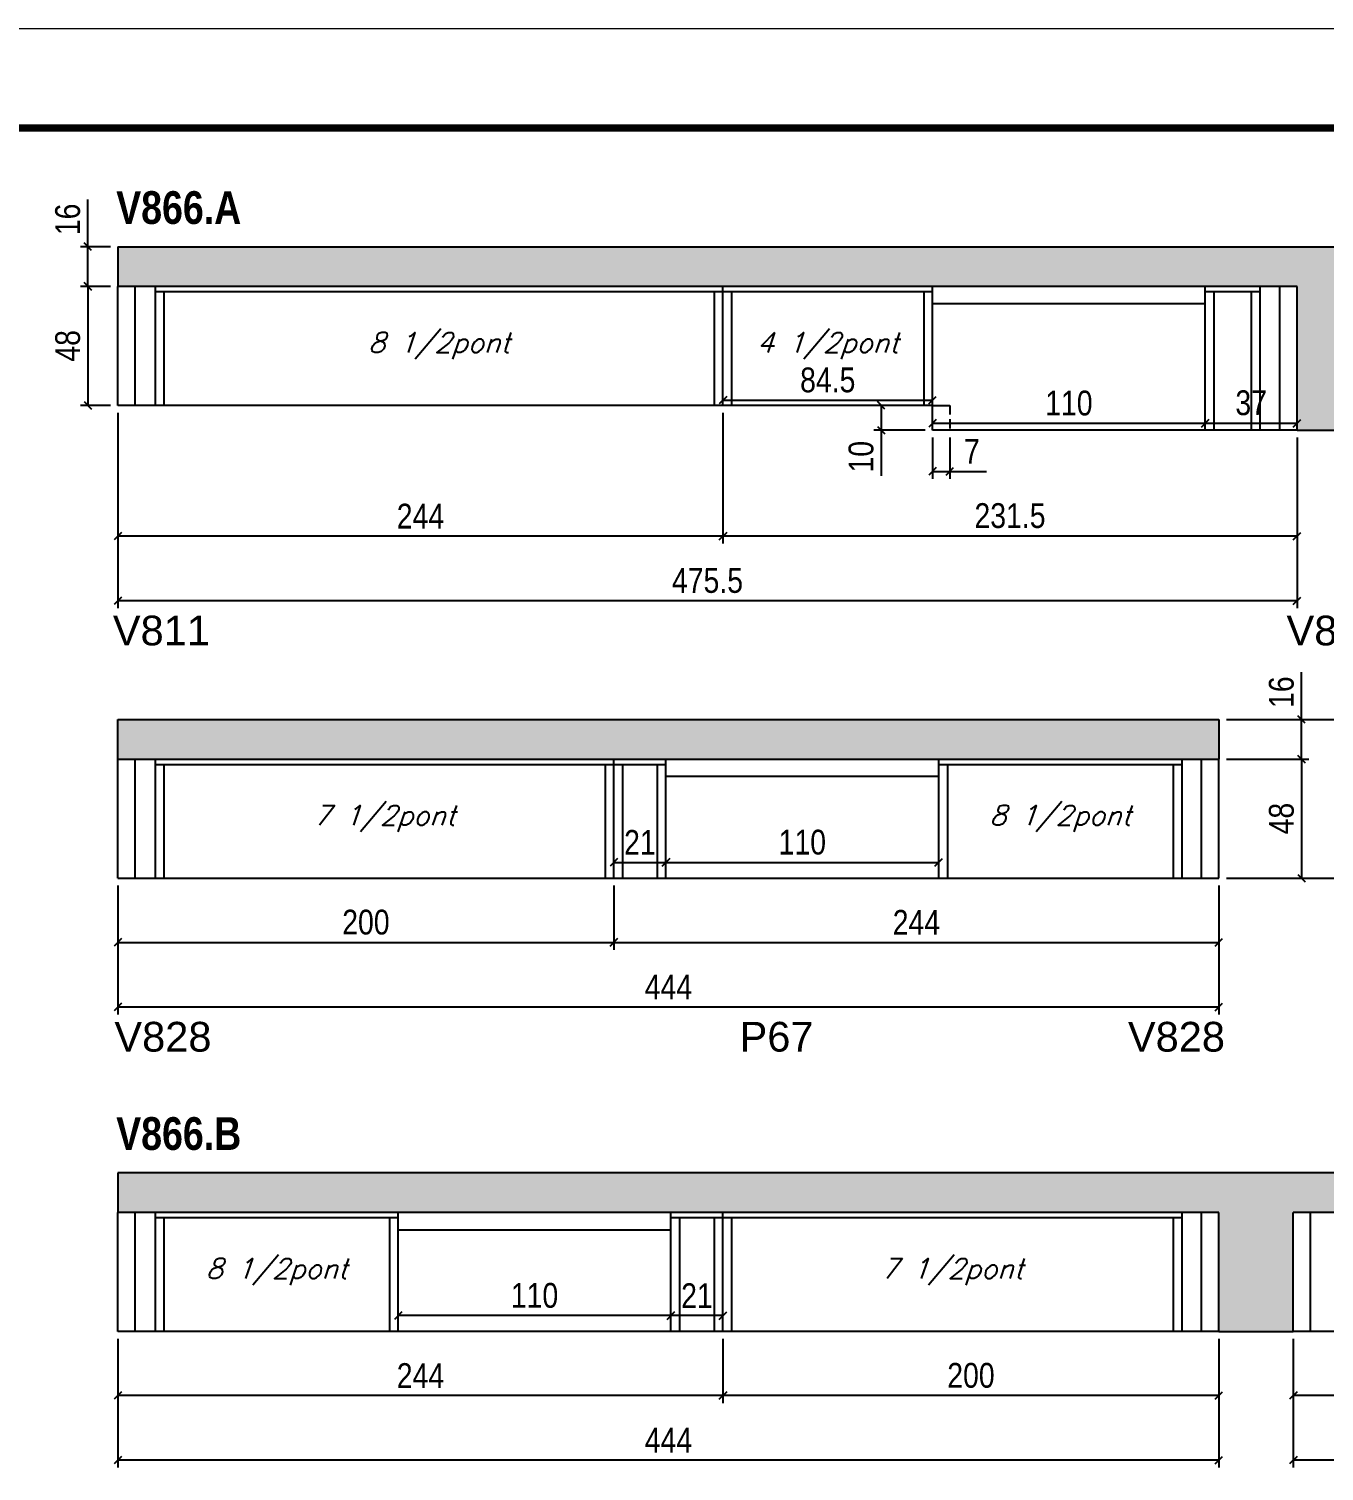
# Model space of a CAD drawing. Extents: x 3309 to 9590, y -2522 to 14608.
# Drawn here: x 8496 to 9018, y 5986 to 6568 of the extents above; entities that cross this region are included whole.
import ezdxf

# ---------------------------------------------------------------- set-up
doc = ezdxf.new("R2010")
doc.units = 0
doc.linetypes.add('DASHED', pattern=[0.75, 0.5, -0.25])
doc.linetypes.add('HIDDEN', pattern=[0.375, 0.25, -0.125])
for name, color, linetype in [('5', 5, 'Continuous'), ('COTA', 241, 'Continuous'), ('NOMENCLATURA', 7, 'Continuous'), ('Painéis', 200, 'Continuous'), ('SARR_2.2x7', 40, 'Continuous'), ('SARR_3.5x7', 81, 'Continuous'), ('texto', 7, 'Continuous')]:
    doc.layers.add(name, color=color, linetype=linetype)
doc.layers.add('Folhas', color=255, linetype='Continuous', lineweight=9)
doc.layers.add('SARRAFO DE PRESSAO', color=251, linetype='DASHED', lineweight=9)
doc.styles.add('COTA TECNICA', font='techl___.ttf', dxfattribs={"height": 10})
doc.styles.add('Romans', font='romans.shx')
doc.styles.get("Standard").update_dxf_attribs({"font": 'arial.ttf'})
doc.styles.add('TECNICA', font='techb___.ttf', dxfattribs={"height": 10})
doc.dimstyles.new('PAINEL', dxfattribs={"dimtxt": 10, "dimasz": 3, "dimexe": 3, "dimexo": 3, "dimgap": 3, "dimtad": 1, "dimdec": 1, "dimzin": 12, "dimdsep": 46, "dimtxsty": 'COTA TECNICA', "dimblk1": 'OBLIQUE', "dimblk2": 'OBLIQUE', "dimsah": 1, "dimcen": 0.9, "dimclrd": 4, "dimclre": 4, "dimclrt": 240, "dimadec": 1, "dimazin": 3, "dimtfac": 1, "dimtdec": 1, "dimtmove": 0, "dimatfit": 3, "dimfxl": 1, "dimtolj": 1, "dimtzin": 12, "dimarcsym": 0})
pattern_1 = [(50, (-13.1408, 0), (5.46554, -0.4781726), [0.5715, -6.2865]), (355, (-13.141, 0), (-1.0573026, 5.7317054), [0.4572, -5.0292175]), (100.451445, (-12.6853, -0.04), (4.4082374, 5.2535326), [0.4857003, -5.3427073]), (46.1842, (-13.141, 1.524), (8.1323712, -1.26127), [0.85725, -9.42975]), (96.63556, (-12.463, 1.419), (7.122124, 7.422784), [0.7285507, -8.014068]), (351.18415, (-13.141, 1.524), (7.122124, 7.422784), [0.685799, -7.543792]), (21, (-12.3788, 1.143), (4.5484317, -3.067956), [0.5715, -6.2865]), (326, (-12.379, 1.143), (1.8540609, 5.525639), [0.4572, -5.0292]), (71.451445, (-11.9997, 0.8873), (6.4024926, 2.457683), [0.4857003, -5.342698]), (37.5, (-13.1408, 0), (0.0926581, 2.53665117), [0, -4.96824, 0, -5.1054, 0, -5.04825]), (7.5, (-13.1408, 0), (2.0045899, 3.00541724), [0, -2.91084, 0, -4.85394, 0, -1.92405]), (327.5, (-14.84, 0), (4.06771786, -0.17186232), [0, -1.905, 0, -5.9436, 0, -7.8867]), (317.5, (-15.602, 0), (4.4438754, 0.7627947), [0, -2.4765, 0, -3.94716, 0, -5.6007])]

# ---------------------------------------------------------------- blocks, each defined once
blk = doc.blocks.new('9999999999')
at = {"layer": 'Folhas'}
blk.add_lwpolyline([(98138.98, 34190.21), (99623.98, 34190.21), (99623.98, 35240.21), (98138.98, 35240.21)], close=True, dxfattribs=at)
at = {"layer": 'Folhas', "color": 30, "const_width": 3}
blk.add_lwpolyline([(98213.98, 34230.21), (99583.98, 34230.21), (99583.98, 35200.21), (98213.98, 35200.21)], close=True, dxfattribs=at)
blk = doc.blocks.new('_Oblique')
at = {"color": 0, "linetype": 'ByBlock', "lineweight": -2}
blk.add_line((-0.5, -0.5), (0.5, 0.5), dxfattribs=at)
blk = doc.blocks.new('*D2535')
at = {"layer": 'COTA', "color": 4, "linetype": 'ByBlock', "lineweight": -2, "transparency": 16777216}
for p, q in [((8775.44, 6412.96), (8775.44, 6360.21)), ((9006.94, 6402.96), (9006.94, 6360.21)), ((9006.94, 6363.21), (8775.44, 6363.21))]:
    blk.add_line(p, q, dxfattribs=at)
at = {"layer": 'Defpoints', "color": 0, "linetype": 'ByBlock', "transparency": 16777216}
for p in [(8775.44, 6415.96), (9006.94, 6405.96), (8775.44, 6363.21)]:
    blk.add_point(p, dxfattribs=at)
at = {"layer": 'COTA', "color": 4, "linetype": 'ByBlock', "lineweight": -2, "transparency": 16777216, "xscale": 3, "yscale": 3, "zscale": 3, "rotation": 180}
blk.add_blockref('_Oblique', (8775.44, 6363.21), dxfattribs=at)
at = {"layer": 'COTA', "color": 4, "linetype": 'ByBlock', "lineweight": -2, "transparency": 16777216, "xscale": 3, "yscale": 3, "zscale": 3}
blk.add_blockref('_Oblique', (9006.94, 6363.21), dxfattribs=at)
at = {"layer": 'COTA', "color": 240, "linetype": 'ByBlock', "transparency": 16777216, "insert": (8891.19, 6371.43), "char_height": 10, "attachment_point": 5, "style": 'COTA TECNICA'}
blk.add_mtext('\\A1;231.5', dxfattribs=at)
blk = doc.blocks.new('*D2536')
at = {"layer": 'COTA', "color": 4, "linetype": 'ByBlock', "lineweight": -2, "transparency": 16777216}
for p, q in [((8531.44, 6412.96), (8531.44, 6360.21)), ((8775.44, 6412.96), (8775.44, 6360.21)), ((8775.44, 6363.21), (8531.44, 6363.21))]:
    blk.add_line(p, q, dxfattribs=at)
at = {"layer": 'Defpoints', "color": 0, "linetype": 'ByBlock', "transparency": 16777216}
for p in [(8531.44, 6415.96), (8775.44, 6415.96), (8531.44, 6363.21)]:
    blk.add_point(p, dxfattribs=at)
at = {"layer": 'COTA', "color": 4, "linetype": 'ByBlock', "lineweight": -2, "transparency": 16777216, "xscale": 3, "yscale": 3, "zscale": 3, "rotation": 180}
blk.add_blockref('_Oblique', (8531.44, 6363.21), dxfattribs=at)
at = {"layer": 'COTA', "color": 4, "linetype": 'ByBlock', "lineweight": -2, "transparency": 16777216, "xscale": 3, "yscale": 3, "zscale": 3}
blk.add_blockref('_Oblique', (8775.44, 6363.21), dxfattribs=at)
at = {"layer": 'COTA', "color": 240, "linetype": 'ByBlock', "transparency": 16777216, "insert": (8653.44, 6371.28), "char_height": 10, "attachment_point": 5, "style": 'COTA TECNICA'}
blk.add_mtext('\\A1;244', dxfattribs=at)
blk = doc.blocks.new('*D2539')
at = {"layer": 'COTA', "color": 4, "linetype": 'ByBlock', "lineweight": -2, "transparency": 16777216}
for p, q in [((8531.44, 6412.96), (8531.44, 6334.15)), ((9006.94, 6402.96), (9006.94, 6334.15)), ((9006.94, 6337.15), (8531.44, 6337.15))]:
    blk.add_line(p, q, dxfattribs=at)
at = {"layer": 'Defpoints', "color": 0, "linetype": 'ByBlock', "transparency": 16777216}
for p in [(8531.44, 6415.96), (9006.94, 6405.96), (8531.44, 6337.15)]:
    blk.add_point(p, dxfattribs=at)
at = {"layer": 'COTA', "color": 4, "linetype": 'ByBlock', "lineweight": -2, "transparency": 16777216, "xscale": 3, "yscale": 3, "zscale": 3, "rotation": 180}
blk.add_blockref('_Oblique', (8531.44, 6337.15), dxfattribs=at)
at = {"layer": 'COTA', "color": 4, "linetype": 'ByBlock', "lineweight": -2, "transparency": 16777216, "xscale": 3, "yscale": 3, "zscale": 3}
blk.add_blockref('_Oblique', (9006.94, 6337.15), dxfattribs=at)
at = {"layer": 'COTA', "color": 240, "linetype": 'ByBlock', "transparency": 16777216, "insert": (8769.19, 6345.26), "char_height": 10, "attachment_point": 5, "style": 'COTA TECNICA'}
blk.add_mtext('\\A1;475.5', dxfattribs=at)
blk = doc.blocks.new('*D2541')
at = {"layer": 'COTA', "color": 4, "lineweight": -2, "transparency": 16777216}
for p, q in [((8859.94, 6408.96), (8859.94, 6411.72)), ((8969.94, 6408.96), (8969.94, 6411.72)), ((8859.94, 6408.72), (8969.94, 6408.72))]:
    blk.add_line(p, q, dxfattribs=at)
at = {"layer": 'Defpoints', "color": 0, "transparency": 16777216}
for p in [(8859.94, 6405.96), (8969.94, 6408.72), (8969.94, 6405.96)]:
    blk.add_point(p, dxfattribs=at)
at = {"layer": 'COTA', "color": 4, "lineweight": -2, "transparency": 16777216, "xscale": 3, "yscale": 3, "zscale": 3, "rotation": 180}
blk.add_blockref('_Oblique', (8859.94, 6408.72), dxfattribs=at)
at = {"layer": 'COTA', "color": 4, "lineweight": -2, "transparency": 16777216, "xscale": 3, "yscale": 3, "zscale": 3}
blk.add_blockref('_Oblique', (8969.94, 6408.72), dxfattribs=at)
at = {"layer": 'COTA', "color": 240, "transparency": 16777216, "insert": (8914.94, 6416.83), "char_height": 10, "attachment_point": 5, "style": 'COTA TECNICA'}
blk.add_mtext('\\A1;110', dxfattribs=at)
blk = doc.blocks.new('*D2542')
at = {"layer": 'COTA', "color": 4, "lineweight": -2, "transparency": 16777216}
for p, q in [((8969.94, 6408.96), (8969.94, 6411.72)), ((9006.94, 6408.96), (9006.94, 6411.72)), ((8969.94, 6408.72), (9006.94, 6408.72))]:
    blk.add_line(p, q, dxfattribs=at)
at = {"layer": 'Defpoints', "color": 0, "transparency": 16777216}
for p in [(8969.94, 6405.96), (9006.94, 6408.72), (9006.94, 6405.96)]:
    blk.add_point(p, dxfattribs=at)
at = {"layer": 'COTA', "color": 4, "lineweight": -2, "transparency": 16777216, "xscale": 3, "yscale": 3, "zscale": 3, "rotation": 180}
blk.add_blockref('_Oblique', (8969.94, 6408.72), dxfattribs=at)
at = {"layer": 'COTA', "color": 4, "lineweight": -2, "transparency": 16777216, "xscale": 3, "yscale": 3, "zscale": 3}
blk.add_blockref('_Oblique', (9006.94, 6408.72), dxfattribs=at)
at = {"layer": 'COTA', "color": 240, "transparency": 16777216, "insert": (8988.44, 6416.94), "char_height": 10, "attachment_point": 5, "style": 'COTA TECNICA'}
blk.add_mtext('\\A1;37', dxfattribs=at)
blk = doc.blocks.new('*D2543')
at = {"layer": 'COTA', "color": 4, "lineweight": -2, "transparency": 16777216}
for p, q in [((8775.44, 6418.96), (8775.44, 6421.03)), ((8775.44, 6418.03), (8859.94, 6418.03)), ((8859.94, 6418.96), (8859.94, 6421.03))]:
    blk.add_line(p, q, dxfattribs=at)
at = {"layer": 'Defpoints', "color": 0, "transparency": 16777216}
for p in [(8859.94, 6418.03), (8775.44, 6415.96), (8859.94, 6415.96)]:
    blk.add_point(p, dxfattribs=at)
at = {"layer": 'COTA', "color": 4, "lineweight": -2, "transparency": 16777216, "xscale": 3, "yscale": 3, "zscale": 3, "rotation": 180}
blk.add_blockref('_Oblique', (8775.44, 6418.03), dxfattribs=at)
at = {"layer": 'COTA', "color": 4, "lineweight": -2, "transparency": 16777216, "xscale": 3, "yscale": 3, "zscale": 3}
blk.add_blockref('_Oblique', (8859.94, 6418.03), dxfattribs=at)
at = {"layer": 'COTA', "color": 240, "transparency": 16777216, "insert": (8817.69, 6426.16), "char_height": 10, "attachment_point": 5, "style": 'COTA TECNICA'}
blk.add_mtext('\\A1;84.5', dxfattribs=at)
blk = doc.blocks.new('*D2544')
at = {"layer": 'COTA', "color": 4, "linetype": 'ByBlock', "lineweight": -2, "transparency": 16777216}
for p, q in [((8531.44, 6222.27), (8531.44, 6196.35)), ((8731.44, 6222.27), (8731.44, 6196.35)), ((8531.44, 6199.35), (8731.44, 6199.35))]:
    blk.add_line(p, q, dxfattribs=at)
at = {"layer": 'Defpoints', "color": 0, "linetype": 'ByBlock', "transparency": 16777216}
for p in [(8531.44, 6225.27), (8731.44, 6225.27), (8731.44, 6199.35)]:
    blk.add_point(p, dxfattribs=at)
at = {"layer": 'COTA', "color": 4, "linetype": 'ByBlock', "lineweight": -2, "transparency": 16777216, "xscale": 3, "yscale": 3, "zscale": 3, "rotation": 180}
blk.add_blockref('_Oblique', (8531.44, 6199.35), dxfattribs=at)
at = {"layer": 'COTA', "color": 4, "linetype": 'ByBlock', "lineweight": -2, "transparency": 16777216, "xscale": 3, "yscale": 3, "zscale": 3}
blk.add_blockref('_Oblique', (8731.44, 6199.35), dxfattribs=at)
at = {"layer": 'COTA', "color": 240, "linetype": 'ByBlock', "transparency": 16777216, "insert": (8631.44, 6207.45), "char_height": 10, "attachment_point": 5, "style": 'COTA TECNICA'}
blk.add_mtext('\\A1;200', dxfattribs=at)
blk = doc.blocks.new('*D2545')
at = {"layer": 'COTA', "color": 4, "linetype": 'ByBlock', "lineweight": -2, "transparency": 16777216}
for p, q in [((8731.44, 6222.27), (8731.44, 6196.35)), ((8975.44, 6222.27), (8975.44, 6196.35)), ((8731.44, 6199.35), (8975.44, 6199.35))]:
    blk.add_line(p, q, dxfattribs=at)
at = {"layer": 'Defpoints', "color": 0, "linetype": 'ByBlock', "transparency": 16777216}
for p in [(8731.44, 6225.27), (8975.44, 6225.27), (8975.44, 6199.35)]:
    blk.add_point(p, dxfattribs=at)
at = {"layer": 'COTA', "color": 4, "linetype": 'ByBlock', "lineweight": -2, "transparency": 16777216, "xscale": 3, "yscale": 3, "zscale": 3, "rotation": 180}
blk.add_blockref('_Oblique', (8731.44, 6199.35), dxfattribs=at)
at = {"layer": 'COTA', "color": 4, "linetype": 'ByBlock', "lineweight": -2, "transparency": 16777216, "xscale": 3, "yscale": 3, "zscale": 3}
blk.add_blockref('_Oblique', (8975.44, 6199.35), dxfattribs=at)
at = {"layer": 'COTA', "color": 240, "linetype": 'ByBlock', "transparency": 16777216, "insert": (8853.44, 6207.42), "char_height": 10, "attachment_point": 5, "style": 'COTA TECNICA'}
blk.add_mtext('\\A1;244', dxfattribs=at)
blk = doc.blocks.new('*D2546')
at = {"layer": 'COTA', "color": 4, "linetype": 'ByBlock', "lineweight": -2, "transparency": 16777216}
for p, q in [((8531.44, 6222.27), (8531.44, 6170.29)), ((8975.44, 6222.27), (8975.44, 6170.29)), ((8531.44, 6173.29), (8975.44, 6173.29))]:
    blk.add_line(p, q, dxfattribs=at)
at = {"layer": 'Defpoints', "color": 0, "linetype": 'ByBlock', "transparency": 16777216}
for p in [(8531.44, 6225.27), (8975.44, 6225.27), (8975.44, 6173.29)]:
    blk.add_point(p, dxfattribs=at)
at = {"layer": 'COTA', "color": 4, "linetype": 'ByBlock', "lineweight": -2, "transparency": 16777216, "xscale": 3, "yscale": 3, "zscale": 3, "rotation": 180}
blk.add_blockref('_Oblique', (8531.44, 6173.29), dxfattribs=at)
at = {"layer": 'COTA', "color": 4, "linetype": 'ByBlock', "lineweight": -2, "transparency": 16777216, "xscale": 3, "yscale": 3, "zscale": 3}
blk.add_blockref('_Oblique', (8975.44, 6173.29), dxfattribs=at)
at = {"layer": 'COTA', "color": 240, "linetype": 'ByBlock', "transparency": 16777216, "insert": (8753.44, 6181.36), "char_height": 10, "attachment_point": 5, "style": 'COTA TECNICA'}
blk.add_mtext('\\A1;444', dxfattribs=at)
blk = doc.blocks.new('*D2547')
at = {"layer": 'COTA', "color": 4, "lineweight": -2, "transparency": 16777216}
for p, q in [((8528.44, 6463.96), (8516.31, 6463.96)), ((8519.31, 6463.96), (8519.31, 6415.96)), ((8528.44, 6415.96), (8516.31, 6415.96))]:
    blk.add_line(p, q, dxfattribs=at)
at = {"layer": 'Defpoints', "color": 0, "transparency": 16777216}
for p in [(8531.44, 6463.96), (8519.31, 6415.96), (8531.44, 6415.96)]:
    blk.add_point(p, dxfattribs=at)
at = {"layer": 'COTA', "color": 4, "lineweight": -2, "transparency": 16777216, "xscale": 3, "yscale": 3, "zscale": 3}
for p, rotation in [((8519.31, 6463.96), 90), ((8519.31, 6415.96), 270)]:
    blk.add_blockref('_Oblique', p, dxfattribs=dict(at, rotation=rotation))
at = {"layer": 'COTA', "color": 240, "transparency": 16777216, "insert": (8511.21, 6439.96), "char_height": 10, "attachment_point": 5, "rotation": 90, "style": 'COTA TECNICA'}
blk.add_mtext('\\A1;48', dxfattribs=at)
blk = doc.blocks.new('*D2548')
at = {"layer": 'COTA', "color": 4, "lineweight": -2, "transparency": 16777216}
for p, q in [((8519.31, 6479.96), (8519.31, 6498.97)), ((8528.44, 6479.96), (8516.31, 6479.96)), ((8519.31, 6463.96), (8519.31, 6479.96)), ((8528.44, 6463.96), (8516.31, 6463.96))]:
    blk.add_line(p, q, dxfattribs=at)
at = {"layer": 'Defpoints', "color": 0, "transparency": 16777216}
for p in [(8519.31, 6479.96), (8531.44, 6479.96), (8531.44, 6463.96)]:
    blk.add_point(p, dxfattribs=at)
at = {"layer": 'COTA', "color": 4, "lineweight": -2, "transparency": 16777216, "xscale": 3, "yscale": 3, "zscale": 3}
for p, rotation in [((8519.31, 6479.96), 90), ((8519.31, 6463.96), 270)]:
    blk.add_blockref('_Oblique', p, dxfattribs=dict(at, rotation=rotation))
at = {"layer": 'COTA', "color": 240, "transparency": 16777216, "insert": (8511.2, 6490.97), "char_height": 10, "attachment_point": 5, "rotation": 90, "style": 'COTA TECNICA'}
blk.add_mtext('\\A1;16', dxfattribs=at)
blk = doc.blocks.new('*D2549')
at = {"layer": 'COTA', "color": 4, "lineweight": -2, "transparency": 16777216}
for p, q in [((8856.94, 6415.96), (8836.27, 6415.96)), ((8839.27, 6415.96), (8839.27, 6405.96)), ((8856.94, 6405.96), (8836.27, 6405.96)), ((8839.27, 6405.96), (8839.27, 6387.53))]:
    blk.add_line(p, q, dxfattribs=at)
at = {"layer": 'Defpoints', "color": 0, "transparency": 16777216}
for p in [(8859.94, 6415.96), (8839.27, 6405.96), (8859.94, 6405.96)]:
    blk.add_point(p, dxfattribs=at)
at = {"layer": 'COTA', "color": 4, "lineweight": -2, "transparency": 16777216, "xscale": 3, "yscale": 3, "zscale": 3}
for p, rotation in [((8839.27, 6415.96), 90), ((8839.27, 6405.96), 270)]:
    blk.add_blockref('_Oblique', p, dxfattribs=dict(at, rotation=rotation))
at = {"layer": 'COTA', "color": 240, "transparency": 16777216, "insert": (8831.17, 6395.24), "char_height": 10, "attachment_point": 5, "rotation": 90, "style": 'COTA TECNICA'}
blk.add_mtext('\\A1;10', dxfattribs=at)
blk = doc.blocks.new('*D2550')
at = {"layer": 'COTA', "color": 4, "lineweight": -2, "transparency": 16777216}
for p, q in [((8859.94, 6402.96), (8859.94, 6386.34)), ((8866.94, 6402.96), (8866.94, 6386.34)), ((8859.94, 6389.34), (8866.94, 6389.34)), ((8866.94, 6389.34), (8881.67, 6389.34))]:
    blk.add_line(p, q, dxfattribs=at)
at = {"layer": 'Defpoints', "color": 0, "transparency": 16777216}
for p in [(8859.94, 6405.96), (8866.94, 6405.96), (8866.94, 6389.34)]:
    blk.add_point(p, dxfattribs=at)
at = {"layer": 'COTA', "color": 4, "lineweight": -2, "transparency": 16777216, "xscale": 3, "yscale": 3, "zscale": 3, "rotation": 180}
blk.add_blockref('_Oblique', (8859.94, 6389.34), dxfattribs=at)
at = {"layer": 'COTA', "color": 4, "lineweight": -2, "transparency": 16777216, "xscale": 3, "yscale": 3, "zscale": 3}
blk.add_blockref('_Oblique', (8866.94, 6389.34), dxfattribs=at)
at = {"layer": 'COTA', "color": 240, "transparency": 16777216, "insert": (8875.81, 6397.41), "char_height": 10, "attachment_point": 5, "style": 'COTA TECNICA'}
blk.add_mtext('\\A1;7', dxfattribs=at)
blk = doc.blocks.new('*D2554')
at = {"layer": 'COTA', "color": 4, "lineweight": -2, "transparency": 16777216}
for p, q in [((8731.44, 6228.27), (8731.44, 6234.61)), ((8731.44, 6231.61), (8752.44, 6231.61)), ((8752.44, 6228.27), (8752.44, 6234.61))]:
    blk.add_line(p, q, dxfattribs=at)
at = {"layer": 'Defpoints', "color": 0, "transparency": 16777216}
for p in [(8752.44, 6231.61), (8731.44, 6225.27), (8752.44, 6225.27)]:
    blk.add_point(p, dxfattribs=at)
at = {"layer": 'COTA', "color": 4, "lineweight": -2, "transparency": 16777216, "xscale": 3, "yscale": 3, "zscale": 3, "rotation": 180}
blk.add_blockref('_Oblique', (8731.44, 6231.61), dxfattribs=at)
at = {"layer": 'COTA', "color": 4, "lineweight": -2, "transparency": 16777216, "xscale": 3, "yscale": 3, "zscale": 3}
blk.add_blockref('_Oblique', (8752.44, 6231.61), dxfattribs=at)
at = {"layer": 'COTA', "color": 240, "transparency": 16777216, "insert": (8741.94, 6239.67), "char_height": 10, "attachment_point": 5, "style": 'COTA TECNICA'}
blk.add_mtext('\\A1;21', dxfattribs=at)
blk = doc.blocks.new('*D2555')
at = {"layer": 'COTA', "color": 4, "lineweight": -2, "transparency": 16777216}
for p, q in [((8752.44, 6228.27), (8752.44, 6234.61)), ((8752.44, 6231.61), (8862.44, 6231.61))]:
    blk.add_line(p, q, dxfattribs=at)
at = {"layer": 'Defpoints', "color": 0, "transparency": 16777216}
for p in [(8862.44, 6231.61), (8862.44, 6231.61), (8752.44, 6225.27)]:
    blk.add_point(p, dxfattribs=at)
at = {"layer": 'COTA', "color": 4, "lineweight": -2, "transparency": 16777216, "xscale": 3, "yscale": 3, "zscale": 3, "rotation": 180}
blk.add_blockref('_Oblique', (8752.44, 6231.61), dxfattribs=at)
at = {"layer": 'COTA', "color": 4, "lineweight": -2, "transparency": 16777216, "xscale": 3, "yscale": 3, "zscale": 3}
blk.add_blockref('_Oblique', (8862.44, 6231.61), dxfattribs=at)
at = {"layer": 'COTA', "color": 240, "transparency": 16777216, "insert": (8807.44, 6239.71), "char_height": 10, "attachment_point": 5, "style": 'COTA TECNICA'}
blk.add_mtext('\\A1;110', dxfattribs=at)
blk = doc.blocks.new('*D2556')
at = {"layer": 'COTA', "color": 4, "lineweight": -2, "transparency": 16777216}
for p, q in [((8978.44, 6273.27), (9011.76, 6273.27)), ((9008.76, 6273.27), (9008.76, 6225.27)), ((8978.44, 6225.27), (9011.76, 6225.27))]:
    blk.add_line(p, q, dxfattribs=at)
at = {"layer": 'Defpoints', "color": 0, "transparency": 16777216}
for p in [(8975.44, 6273.27), (8975.44, 6225.27), (9008.76, 6225.27)]:
    blk.add_point(p, dxfattribs=at)
at = {"layer": 'COTA', "color": 4, "lineweight": -2, "transparency": 16777216, "xscale": 3, "yscale": 3, "zscale": 3}
for p, rotation in [((9008.76, 6273.27), 90), ((9008.76, 6225.27), 270)]:
    blk.add_blockref('_Oblique', p, dxfattribs=dict(at, rotation=rotation))
at = {"layer": 'COTA', "color": 240, "transparency": 16777216, "insert": (9000.67, 6249.27), "char_height": 10, "attachment_point": 5, "rotation": 90, "style": 'COTA TECNICA'}
blk.add_mtext('\\A1;48', dxfattribs=at)
blk = doc.blocks.new('*D2557')
at = {"layer": 'COTA', "color": 4, "lineweight": -2, "transparency": 16777216}
for p, q in [((9008.76, 6289.27), (9008.76, 6308.28)), ((8978.44, 6289.27), (9011.76, 6289.27)), ((9008.76, 6273.27), (9008.76, 6289.27)), ((8978.44, 6273.27), (9011.76, 6273.27))]:
    blk.add_line(p, q, dxfattribs=at)
at = {"layer": 'Defpoints', "color": 0, "transparency": 16777216}
for p in [(8975.44, 6289.27), (9008.76, 6289.27), (8975.44, 6273.27)]:
    blk.add_point(p, dxfattribs=at)
at = {"layer": 'COTA', "color": 4, "lineweight": -2, "transparency": 16777216, "xscale": 3, "yscale": 3, "zscale": 3}
for p, rotation in [((9008.76, 6289.27), 90), ((9008.76, 6273.27), 270)]:
    blk.add_blockref('_Oblique', p, dxfattribs=dict(at, rotation=rotation))
at = {"layer": 'COTA', "color": 240, "transparency": 16777216, "insert": (9000.66, 6300.27), "char_height": 10, "attachment_point": 5, "rotation": 90, "style": 'COTA TECNICA'}
blk.add_mtext('\\A1;16', dxfattribs=at)
blk = doc.blocks.new('*D2558')
at = {"layer": 'COTA', "color": 4, "lineweight": -2, "transparency": 16777216}
for p, q in [((8978.44, 6289.27), (9043.74, 6289.27)), ((9040.74, 6225.27), (9040.74, 6289.27)), ((8978.44, 6225.27), (9043.74, 6225.27))]:
    blk.add_line(p, q, dxfattribs=at)
at = {"layer": 'Defpoints', "color": 0, "transparency": 16777216}
for p in [(8975.44, 6289.27), (9040.74, 6289.27), (8975.44, 6225.27)]:
    blk.add_point(p, dxfattribs=at)
at = {"layer": 'COTA', "color": 4, "lineweight": -2, "transparency": 16777216, "xscale": 3, "yscale": 3, "zscale": 3}
for p, rotation in [((9040.74, 6289.27), 90), ((9040.74, 6225.27), 270)]:
    blk.add_blockref('_Oblique', p, dxfattribs=dict(at, rotation=rotation))
at = {"layer": 'COTA', "color": 240, "transparency": 16777216, "insert": (9032.64, 6257.27), "char_height": 10, "attachment_point": 5, "rotation": 90, "style": 'COTA TECNICA'}
blk.add_mtext('\\A1;64', dxfattribs=at)
blk = doc.blocks.new('*D2559')
at = {"layer": 'COTA', "color": 4, "linetype": 'ByBlock', "lineweight": -2, "transparency": 16777216}
for p, q in [((8775.44, 6039.44), (8775.44, 6013.52)), ((8975.44, 6039.44), (8975.44, 6013.52)), ((8975.44, 6016.52), (8775.44, 6016.52))]:
    blk.add_line(p, q, dxfattribs=at)
at = {"layer": 'Defpoints', "color": 0, "linetype": 'ByBlock', "transparency": 16777216}
for p in [(8775.44, 6042.44), (8975.44, 6042.44), (8775.44, 6016.52)]:
    blk.add_point(p, dxfattribs=at)
at = {"layer": 'COTA', "color": 4, "linetype": 'ByBlock', "lineweight": -2, "transparency": 16777216, "xscale": 3, "yscale": 3, "zscale": 3, "rotation": 180}
blk.add_blockref('_Oblique', (8775.44, 6016.52), dxfattribs=at)
at = {"layer": 'COTA', "color": 4, "linetype": 'ByBlock', "lineweight": -2, "transparency": 16777216, "xscale": 3, "yscale": 3, "zscale": 3}
blk.add_blockref('_Oblique', (8975.44, 6016.52), dxfattribs=at)
at = {"layer": 'COTA', "color": 240, "linetype": 'ByBlock', "transparency": 16777216, "insert": (8875.44, 6024.63), "char_height": 10, "attachment_point": 5, "style": 'COTA TECNICA'}
blk.add_mtext('\\A1;200', dxfattribs=at)
blk = doc.blocks.new('*D2560')
at = {"layer": 'COTA', "color": 4, "linetype": 'ByBlock', "lineweight": -2, "transparency": 16777216}
for p, q in [((8531.44, 6039.44), (8531.44, 6013.52)), ((8775.44, 6039.44), (8775.44, 6013.52)), ((8775.44, 6016.52), (8531.44, 6016.52))]:
    blk.add_line(p, q, dxfattribs=at)
at = {"layer": 'Defpoints', "color": 0, "linetype": 'ByBlock', "transparency": 16777216}
for p in [(8531.44, 6042.44), (8775.44, 6042.44), (8531.44, 6016.52)]:
    blk.add_point(p, dxfattribs=at)
at = {"layer": 'COTA', "color": 4, "linetype": 'ByBlock', "lineweight": -2, "transparency": 16777216, "xscale": 3, "yscale": 3, "zscale": 3, "rotation": 180}
blk.add_blockref('_Oblique', (8531.44, 6016.52), dxfattribs=at)
at = {"layer": 'COTA', "color": 4, "linetype": 'ByBlock', "lineweight": -2, "transparency": 16777216, "xscale": 3, "yscale": 3, "zscale": 3}
blk.add_blockref('_Oblique', (8775.44, 6016.52), dxfattribs=at)
at = {"layer": 'COTA', "color": 240, "linetype": 'ByBlock', "transparency": 16777216, "insert": (8653.44, 6024.6), "char_height": 10, "attachment_point": 5, "style": 'COTA TECNICA'}
blk.add_mtext('\\A1;244', dxfattribs=at)
blk = doc.blocks.new('*D2562')
at = {"layer": 'COTA', "color": 4, "linetype": 'ByBlock', "lineweight": -2, "transparency": 16777216}
for p, q in [((8531.44, 6039.44), (8531.44, 5987.46)), ((8975.44, 6039.44), (8975.44, 5987.46)), ((8975.44, 5990.46), (8531.44, 5990.46))]:
    blk.add_line(p, q, dxfattribs=at)
at = {"layer": 'Defpoints', "color": 0, "linetype": 'ByBlock', "transparency": 16777216}
for p in [(8531.44, 6042.44), (8975.44, 6042.44), (8531.44, 5990.46)]:
    blk.add_point(p, dxfattribs=at)
at = {"layer": 'COTA', "color": 4, "linetype": 'ByBlock', "lineweight": -2, "transparency": 16777216, "xscale": 3, "yscale": 3, "zscale": 3, "rotation": 180}
blk.add_blockref('_Oblique', (8531.44, 5990.46), dxfattribs=at)
at = {"layer": 'COTA', "color": 4, "linetype": 'ByBlock', "lineweight": -2, "transparency": 16777216, "xscale": 3, "yscale": 3, "zscale": 3}
blk.add_blockref('_Oblique', (8975.44, 5990.46), dxfattribs=at)
at = {"layer": 'COTA', "color": 240, "linetype": 'ByBlock', "transparency": 16777216, "insert": (8753.44, 5998.54), "char_height": 10, "attachment_point": 5, "style": 'COTA TECNICA'}
blk.add_mtext('\\A1;444', dxfattribs=at)
blk = doc.blocks.new('*D2561')
at = {"layer": 'COTA', "color": 4, "lineweight": -2, "transparency": 16777216}
for p, q in [((8754.44, 6045.44), (8754.44, 6051.78)), ((8775.44, 6045.44), (8775.44, 6051.78)), ((8775.44, 6048.78), (8754.44, 6048.78))]:
    blk.add_line(p, q, dxfattribs=at)
at = {"layer": 'Defpoints', "color": 0, "transparency": 16777216}
for p in [(8754.44, 6048.78), (8754.44, 6042.44), (8775.44, 6042.44)]:
    blk.add_point(p, dxfattribs=at)
at = {"layer": 'COTA', "color": 4, "lineweight": -2, "transparency": 16777216, "xscale": 3, "yscale": 3, "zscale": 3, "rotation": 180}
blk.add_blockref('_Oblique', (8754.44, 6048.78), dxfattribs=at)
at = {"layer": 'COTA', "color": 4, "lineweight": -2, "transparency": 16777216, "xscale": 3, "yscale": 3, "zscale": 3}
blk.add_blockref('_Oblique', (8775.44, 6048.78), dxfattribs=at)
at = {"layer": 'COTA', "color": 240, "transparency": 16777216, "insert": (8764.94, 6056.84), "char_height": 10, "attachment_point": 5, "style": 'COTA TECNICA'}
blk.add_mtext('\\A1;21', dxfattribs=at)
blk = doc.blocks.new('*D2563')
at = {"layer": 'COTA', "color": 4, "lineweight": -2, "transparency": 16777216}
for p, q in [((8754.44, 6045.44), (8754.44, 6051.78)), ((8754.44, 6048.78), (8644.44, 6048.78))]:
    blk.add_line(p, q, dxfattribs=at)
at = {"layer": 'Defpoints', "color": 0, "transparency": 16777216}
for p in [(8644.44, 6048.78), (8644.44, 6048.78), (8754.44, 6042.44)]:
    blk.add_point(p, dxfattribs=at)
at = {"layer": 'COTA', "color": 4, "lineweight": -2, "transparency": 16777216, "xscale": 3, "yscale": 3, "zscale": 3, "rotation": 180}
blk.add_blockref('_Oblique', (8644.44, 6048.78), dxfattribs=at)
at = {"layer": 'COTA', "color": 4, "lineweight": -2, "transparency": 16777216, "xscale": 3, "yscale": 3, "zscale": 3}
blk.add_blockref('_Oblique', (8754.44, 6048.78), dxfattribs=at)
at = {"layer": 'COTA', "color": 240, "transparency": 16777216, "insert": (8699.44, 6056.88), "char_height": 10, "attachment_point": 5, "style": 'COTA TECNICA'}
blk.add_mtext('\\A1;110', dxfattribs=at)
blk = doc.blocks.new('*D2565')
at = {"layer": 'COTA', "color": 4, "linetype": 'ByBlock', "lineweight": -2, "transparency": 16777216}
for p, q in [((9005.44, 6039.44), (9005.44, 6013.52)), ((9249.44, 6039.44), (9249.44, 6013.52)), ((9249.44, 6016.52), (9005.44, 6016.52))]:
    blk.add_line(p, q, dxfattribs=at)
at = {"layer": 'Defpoints', "color": 0, "linetype": 'ByBlock', "transparency": 16777216}
for p in [(9005.44, 6042.44), (9249.44, 6042.44), (9005.44, 6016.52)]:
    blk.add_point(p, dxfattribs=at)
at = {"layer": 'COTA', "color": 4, "linetype": 'ByBlock', "lineweight": -2, "transparency": 16777216, "xscale": 3, "yscale": 3, "zscale": 3, "rotation": 180}
blk.add_blockref('_Oblique', (9005.44, 6016.52), dxfattribs=at)
at = {"layer": 'COTA', "color": 4, "linetype": 'ByBlock', "lineweight": -2, "transparency": 16777216, "xscale": 3, "yscale": 3, "zscale": 3}
blk.add_blockref('_Oblique', (9249.44, 6016.52), dxfattribs=at)
at = {"layer": 'COTA', "color": 240, "linetype": 'ByBlock', "transparency": 16777216, "insert": (9127.44, 6024.6), "char_height": 10, "attachment_point": 5, "style": 'COTA TECNICA'}
blk.add_mtext('\\A1;244', dxfattribs=at)
blk = doc.blocks.new('*D2566')
at = {"layer": 'COTA', "color": 4, "linetype": 'ByBlock', "lineweight": -2, "transparency": 16777216}
for p, q in [((9005.44, 6039.44), (9005.44, 5987.46)), ((9417.94, 6039.44), (9417.94, 5987.46)), ((9417.94, 5990.46), (9005.44, 5990.46))]:
    blk.add_line(p, q, dxfattribs=at)
at = {"layer": 'Defpoints', "color": 0, "linetype": 'ByBlock', "transparency": 16777216}
for p in [(9005.44, 6042.44), (9417.94, 6042.44), (9005.44, 5990.46)]:
    blk.add_point(p, dxfattribs=at)
at = {"layer": 'COTA', "color": 4, "linetype": 'ByBlock', "lineweight": -2, "transparency": 16777216, "xscale": 3, "yscale": 3, "zscale": 3, "rotation": 180}
blk.add_blockref('_Oblique', (9005.44, 5990.46), dxfattribs=at)
at = {"layer": 'COTA', "color": 4, "linetype": 'ByBlock', "lineweight": -2, "transparency": 16777216, "xscale": 3, "yscale": 3, "zscale": 3}
blk.add_blockref('_Oblique', (9417.94, 5990.46), dxfattribs=at)
at = {"layer": 'COTA', "color": 240, "linetype": 'ByBlock', "transparency": 16777216, "insert": (9211.69, 5998.57), "char_height": 10, "attachment_point": 5, "style": 'COTA TECNICA'}
blk.add_mtext('\\A1;412.5', dxfattribs=at)

msp = doc.modelspace()

# ---------------------------------------------------------------- hatches: boundary and pattern name
at = {"layer": 'COTA'}
h = msp.add_hatch(dxfattribs=at)
h.set_pattern_fill('AR-CONC', color=256, scale=0.03)
h.set_pattern_definition(pattern_1)
h.paths.add_polyline_path([(9036.94, 6463.96), (9449.44, 6463.96), (9449.44, 6479.96), (8531.44, 6479.96), (8531.44, 6463.96), (9006.94, 6463.96), (9006.94, 6405.96), (9036.94, 6405.96), (9036.94, 6415.96)])
h = msp.add_hatch(dxfattribs=at)
h.set_pattern_fill('AR-CONC', color=256, scale=0.03)
h.set_pattern_definition(pattern_1)
h.paths.add_polyline_path([(8531.44, 6289.27), (8531.44, 6273.27), (8975.44, 6273.27), (8975.44, 6289.27)])
h = msp.add_hatch(dxfattribs=at)
h.set_pattern_fill('AR-CONC', color=256, scale=0.03)
h.set_pattern_definition(pattern_1)
h.paths.add_polyline_path([(9005.44, 6090.44), (9417.94, 6090.44), (9417.94, 6106.44), (8531.44, 6106.44), (8531.44, 6090.44), (8975.44, 6090.44), (8975.44, 6042.44), (9005.44, 6042.44)])

# ---------------------------------------------------------------- linework, layer by layer
for p, q in [((8531.44, 6479.96), (8531.44, 6463.96)), ((8531.44, 6479.96), (9449.44, 6479.96)), ((8859.94, 6415.96), (8859.94, 6463.96)), ((8859.94, 6415.96), (8866.94, 6415.96)), ((9006.94, 6405.96), (9036.94, 6405.96)), ((8531.44, 6273.27), (8531.44, 6289.27)), ((8531.44, 6289.27), (8975.44, 6289.27)), ((8975.44, 6289.27), (8975.44, 6273.27)), ((9417.94, 6106.44), (8531.44, 6106.44)), ((8531.44, 6106.44), (8531.44, 6090.44)), ((8975.44, 6042.44), (9005.44, 6042.44))]:
    msp.add_line(p, q, dxfattribs=at)
at = {"layer": 'Painéis', "linetype": 'ByBlock'}
for p, q in [((9006.94, 6463.96), (8531.44, 6463.96)), ((8531.44, 6415.96), (8531.44, 6463.96)), ((8775.44, 6415.96), (8775.44, 6463.96)), ((9006.94, 6405.96), (9006.94, 6463.96)), ((8859.94, 6415.96), (8531.44, 6415.96)), ((8859.94, 6405.96), (8859.94, 6415.96)), ((9006.94, 6405.96), (8859.94, 6405.96)), ((8531.44, 6273.27), (8975.44, 6273.27)), ((8531.44, 6225.27), (8531.44, 6273.27)), ((8731.44, 6225.27), (8731.44, 6273.27)), ((8975.44, 6225.27), (8975.44, 6273.27)), ((8531.44, 6225.27), (8975.44, 6225.27)), ((8975.44, 6090.44), (8531.44, 6090.44)), ((8531.44, 6042.44), (8531.44, 6090.44)), ((8775.44, 6042.44), (8775.44, 6090.44)), ((8975.44, 6042.44), (8975.44, 6090.44)), ((9417.94, 6090.44), (9005.44, 6090.44)), ((9005.44, 6042.44), (9005.44, 6090.44)), ((8975.44, 6042.44), (8531.44, 6042.44)), ((9417.94, 6042.44), (9005.44, 6042.44))]:
    msp.add_line(p, q, dxfattribs=at)
at = {"layer": 'SARR_2.2x7', "linetype": 'Continuous'}
for p, q in [((8538.44, 6415.96), (8538.44, 6463.96)), ((8999.94, 6405.96), (8999.94, 6463.96)), ((8775.44, 6461.76), (8546.44, 6461.76)), ((8859.94, 6461.76), (8775.44, 6461.76)), ((8991.94, 6461.76), (8969.94, 6461.76)), ((8969.94, 6456.96), (8859.94, 6456.96)), ((8538.44, 6225.27), (8538.44, 6273.27)), ((8968.44, 6225.27), (8968.44, 6273.27)), ((8546.44, 6271.07), (8731.44, 6271.07)), ((8731.44, 6271.07), (8752.44, 6271.07)), ((8862.44, 6266.27), (8752.44, 6266.27)), ((8862.44, 6271.07), (8960.44, 6271.07)), ((8538.44, 6042.44), (8538.44, 6090.44)), ((8644.44, 6088.24), (8546.44, 6088.24)), ((8775.44, 6088.24), (8754.44, 6088.24)), ((8960.44, 6088.24), (8775.44, 6088.24)), ((8968.44, 6042.44), (8968.44, 6090.44)), ((9012.44, 6042.44), (9012.44, 6090.44)), ((8644.44, 6083.44), (8754.44, 6083.44))]:
    msp.add_line(p, q, dxfattribs=at)
at = {"layer": 'SARR_2.2x7', "linetype": 'HIDDEN', "ltscale": 15}
msp.add_line((8866.94, 6415.96), (8866.94, 6405.96), dxfattribs=at)
at = {"layer": 'SARR_3.5x7'}
for p, q in [((8546.44, 6463.96), (8546.44, 6415.96)), ((8969.94, 6405.96), (8969.94, 6463.96)), ((8991.94, 6463.96), (8991.94, 6405.96)), ((8549.94, 6461.76), (8549.94, 6415.96)), ((8771.94, 6461.76), (8771.94, 6415.96)), ((8778.94, 6461.76), (8778.94, 6415.96)), ((8856.44, 6461.76), (8856.44, 6415.96)), ((8973.44, 6461.76), (8973.44, 6405.96)), ((8988.44, 6461.76), (8988.44, 6405.96)), ((8546.44, 6273.27), (8546.44, 6225.27)), ((8752.44, 6225.27), (8752.44, 6273.27)), ((8862.44, 6225.27), (8862.44, 6273.27)), ((8960.44, 6273.27), (8960.44, 6225.27)), ((8549.94, 6271.07), (8549.94, 6225.27)), ((8727.94, 6271.07), (8727.94, 6225.27)), ((8734.94, 6271.07), (8734.94, 6225.27)), ((8748.94, 6271.07), (8748.94, 6225.27)), ((8865.94, 6271.07), (8865.94, 6225.27)), ((8956.94, 6271.07), (8956.94, 6225.27)), ((8546.44, 6090.44), (8546.44, 6042.44)), ((8549.94, 6088.24), (8549.94, 6042.44)), ((8640.94, 6088.24), (8640.94, 6042.44)), ((8644.44, 6042.44), (8644.44, 6090.44)), ((8754.44, 6042.44), (8754.44, 6090.44)), ((8757.94, 6088.24), (8757.94, 6042.44)), ((8771.94, 6088.24), (8771.94, 6042.44)), ((8778.94, 6088.24), (8778.94, 6042.44)), ((8956.94, 6088.24), (8956.94, 6042.44)), ((8960.44, 6090.44), (8960.44, 6042.44))]:
    msp.add_line(p, q, dxfattribs=at)

# ---------------------------------------------------------------- block references
at = {"layer": 'SARRAFO DE PRESSAO', "color": 6, "linetype": 'ByBlock'}
msp.add_blockref('9999999999', (-90034.11, -28672.37), dxfattribs=at)

# ---------------------------------------------------------------- texts
at = {"layer": '5', "linetype": 'Continuous'}
for s, p in [('V811', (8529.39, 6319.14)), ('V825', (9002.7, 6319.14)), ('V828', (8530.01, 6155.28)), ('P67', (8782.13, 6155.28)), ('V828', (8938.74, 6155.28))]:
    msp.add_text(s, height=12, rotation=0.00004, dxfattribs=at).set_placement(p)
at = {"layer": 'NOMENCLATURA', "style": 'TECNICA'}
for s, p in [('V866.A', (8530.73, 6489.14)), ('V866.B', (8530.73, 6115.63))]:
    msp.add_text(s, height=13.2, dxfattribs=at).set_placement(p)
at = {"layer": 'texto', "color": 2, "char_height": 8, "attachment_point": 5, "style": 'Romans'}
for s, insert in [('{\\Q19;\\C256;8 1/2pont}', (8660.94, 6439.96)), ('{\\Q19;\\C256;4 1/2pont}', (8817.69, 6439.96)), ('{\\Q19;\\C256;7 1/2pont}', (8638.94, 6249.27)), ('{\\Q19;\\C256;8 1/2pont}', (8911.44, 6249.27)), ('{\\Q19;\\C256;8 1/2pont}', (8595.44, 6066.44)), ('{\\Q19;\\C256;7 1/2pont}', (8867.94, 6066.44))]:
    msp.add_mtext(s, dxfattribs=dict(at, insert=insert))

# ---------------------------------------------------------------- dimensions: what is measured, and where the dimension line sits
at = {"layer": 'COTA'}
for base, p1, p2, angle, picture, middle in [((8519.31, 6479.96), (8531.44, 6463.96), (8531.44, 6479.96), 90, '*D2548', (8511.2, 6490.97)), ((8519.31, 6415.96), (8531.44, 6463.96), (8531.44, 6415.96), 90, '*D2547', (8511.21, 6439.96)), ((8839.27, 6405.96), (8859.94, 6415.96), (8859.94, 6405.96), 90, '*D2549', (8831.17, 6395.24)), ((9008.76, 6289.27), (8975.44, 6273.27), (8975.44, 6289.27), 90, '*D2557', (9000.66, 6300.27)), ((9040.74, 6289.27), (8975.44, 6225.27), (8975.44, 6289.27), 90, '*D2558', (9032.64, 6257.27)), ((9008.76, 6225.27), (8975.44, 6273.27), (8975.44, 6225.27), 90, '*D2556', (9000.67, 6249.27)), ((8754.44, 6048.78), (8775.44, 6042.44), (8754.44, 6042.44), 180, '*D2561', (8764.94, 6056.84))]:
    dim = msp.add_linear_dim(base=base, p1=p1, p2=p2, angle=angle, dimstyle='PAINEL', dxfattribs=at)
    dim.commit()
    dim.dimension.update_dxf_attribs({"geometry": picture, "text_midpoint": middle})
for base, p1, p2, picture, middle in [((8859.94, 6418.03), (8775.44, 6415.96), (8859.94, 6415.96), '*D2543', (8817.69, 6426.16)), ((8969.94, 6408.72), (8859.94, 6405.96), (8969.94, 6405.96), '*D2541', (8914.94, 6416.83)), ((8866.94, 6389.34), (8859.94, 6405.96), (8866.94, 6405.96), '*D2550', (8875.81, 6397.41)), ((8752.44, 6231.61), (8731.44, 6225.27), (8752.44, 6225.27), '*D2554', (8741.94, 6239.67))]:
    dim = msp.add_linear_dim(base=base, p1=p1, p2=p2, dimstyle='PAINEL', dxfattribs=at)
    dim.commit()
    dim.dimension.update_dxf_attribs({"geometry": picture, "text_midpoint": middle})
for base, p1, p2, picture, middle in [((9006.94, 6408.72), (8969.94, 6405.96), (9006.94, 6405.96), '*D2542', (8988.44, 6416.94)), ((8862.44, 6231.61), (8752.44, 6225.27), (8862.44, 6231.61), '*D2555', (8807.44, 6239.71))]:
    dim = msp.add_linear_dim(base=base, p1=p1, p2=p2, dimstyle='PAINEL', override={"dimtmove": 1}, dxfattribs=at)
    dim.commit()
    dim.dimension.update_dxf_attribs({"geometry": picture, "text_midpoint": middle})
at = {"layer": 'COTA', "linetype": 'ByBlock'}
for base, p1, p2, picture, middle in [((8531.44, 6363.21), (8775.44, 6415.96), (8531.44, 6415.96), '*D2536', (8653.44, 6371.28)), ((8531.44, 6016.52), (8775.44, 6042.44), (8531.44, 6042.44), '*D2560', (8653.44, 6024.6)), ((9005.44, 6016.52), (9249.44, 6042.44), (9005.44, 6042.44), '*D2565', (9127.44, 6024.6))]:
    dim = msp.add_linear_dim(base=base, p1=p1, p2=p2, angle=180, dimstyle='PAINEL', override={"dimtmove": 1}, dxfattribs=at)
    dim.commit()
    dim.dimension.update_dxf_attribs({"geometry": picture, "text_midpoint": middle})
for base, p1, p2, picture, middle in [((8531.44, 6337.15), (9006.94, 6405.96), (8531.44, 6415.96), '*D2539', (8769.19, 6345.26)), ((8775.44, 6363.21), (9006.94, 6405.96), (8775.44, 6415.96), '*D2535', (8891.19, 6371.43)), ((8531.44, 5990.46), (8975.44, 6042.44), (8531.44, 6042.44), '*D2562', (8753.44, 5998.54)), ((8775.44, 6016.52), (8975.44, 6042.44), (8775.44, 6042.44), '*D2559', (8875.44, 6024.63)), ((9005.44, 5990.46), (9417.94, 6042.44), (9005.44, 6042.44), '*D2566', (9211.69, 5998.57))]:
    dim = msp.add_linear_dim(base=base, p1=p1, p2=p2, angle=180, dimstyle='PAINEL', dxfattribs=at)
    dim.commit()
    dim.dimension.update_dxf_attribs({"geometry": picture, "text_midpoint": middle})
for base, p2, picture, middle in [((8731.44, 6199.35), (8731.44, 6225.27), '*D2544', (8631.44, 6207.45)), ((8975.44, 6173.29), (8975.44, 6225.27), '*D2546', (8753.44, 6181.36))]:
    dim = msp.add_linear_dim(base=base, p1=(8531.44, 6225.27), p2=p2, dimstyle='PAINEL', dxfattribs=at)
    dim.commit()
    dim.dimension.update_dxf_attribs({"geometry": picture, "text_midpoint": middle})
dim = msp.add_linear_dim(base=(8975.44, 6199.35), p1=(8731.44, 6225.27), p2=(8975.44, 6225.27), dimstyle='PAINEL', override={"dimtmove": 1}, dxfattribs=at)
dim.commit()
dim.dimension.update_dxf_attribs({"geometry": '*D2545', "text_midpoint": (8853.44, 6207.42)})
at = {"layer": 'COTA'}
dim = msp.add_linear_dim(base=(8644.44, 6048.78), p1=(8754.44, 6042.44), p2=(8644.44, 6048.78), angle=180, dimstyle='PAINEL', override={"dimtmove": 1}, dxfattribs=at)
dim.commit()
dim.dimension.update_dxf_attribs({"geometry": '*D2563', "text_midpoint": (8699.44, 6056.88)})

doc.saveas('drawing.dxf')
